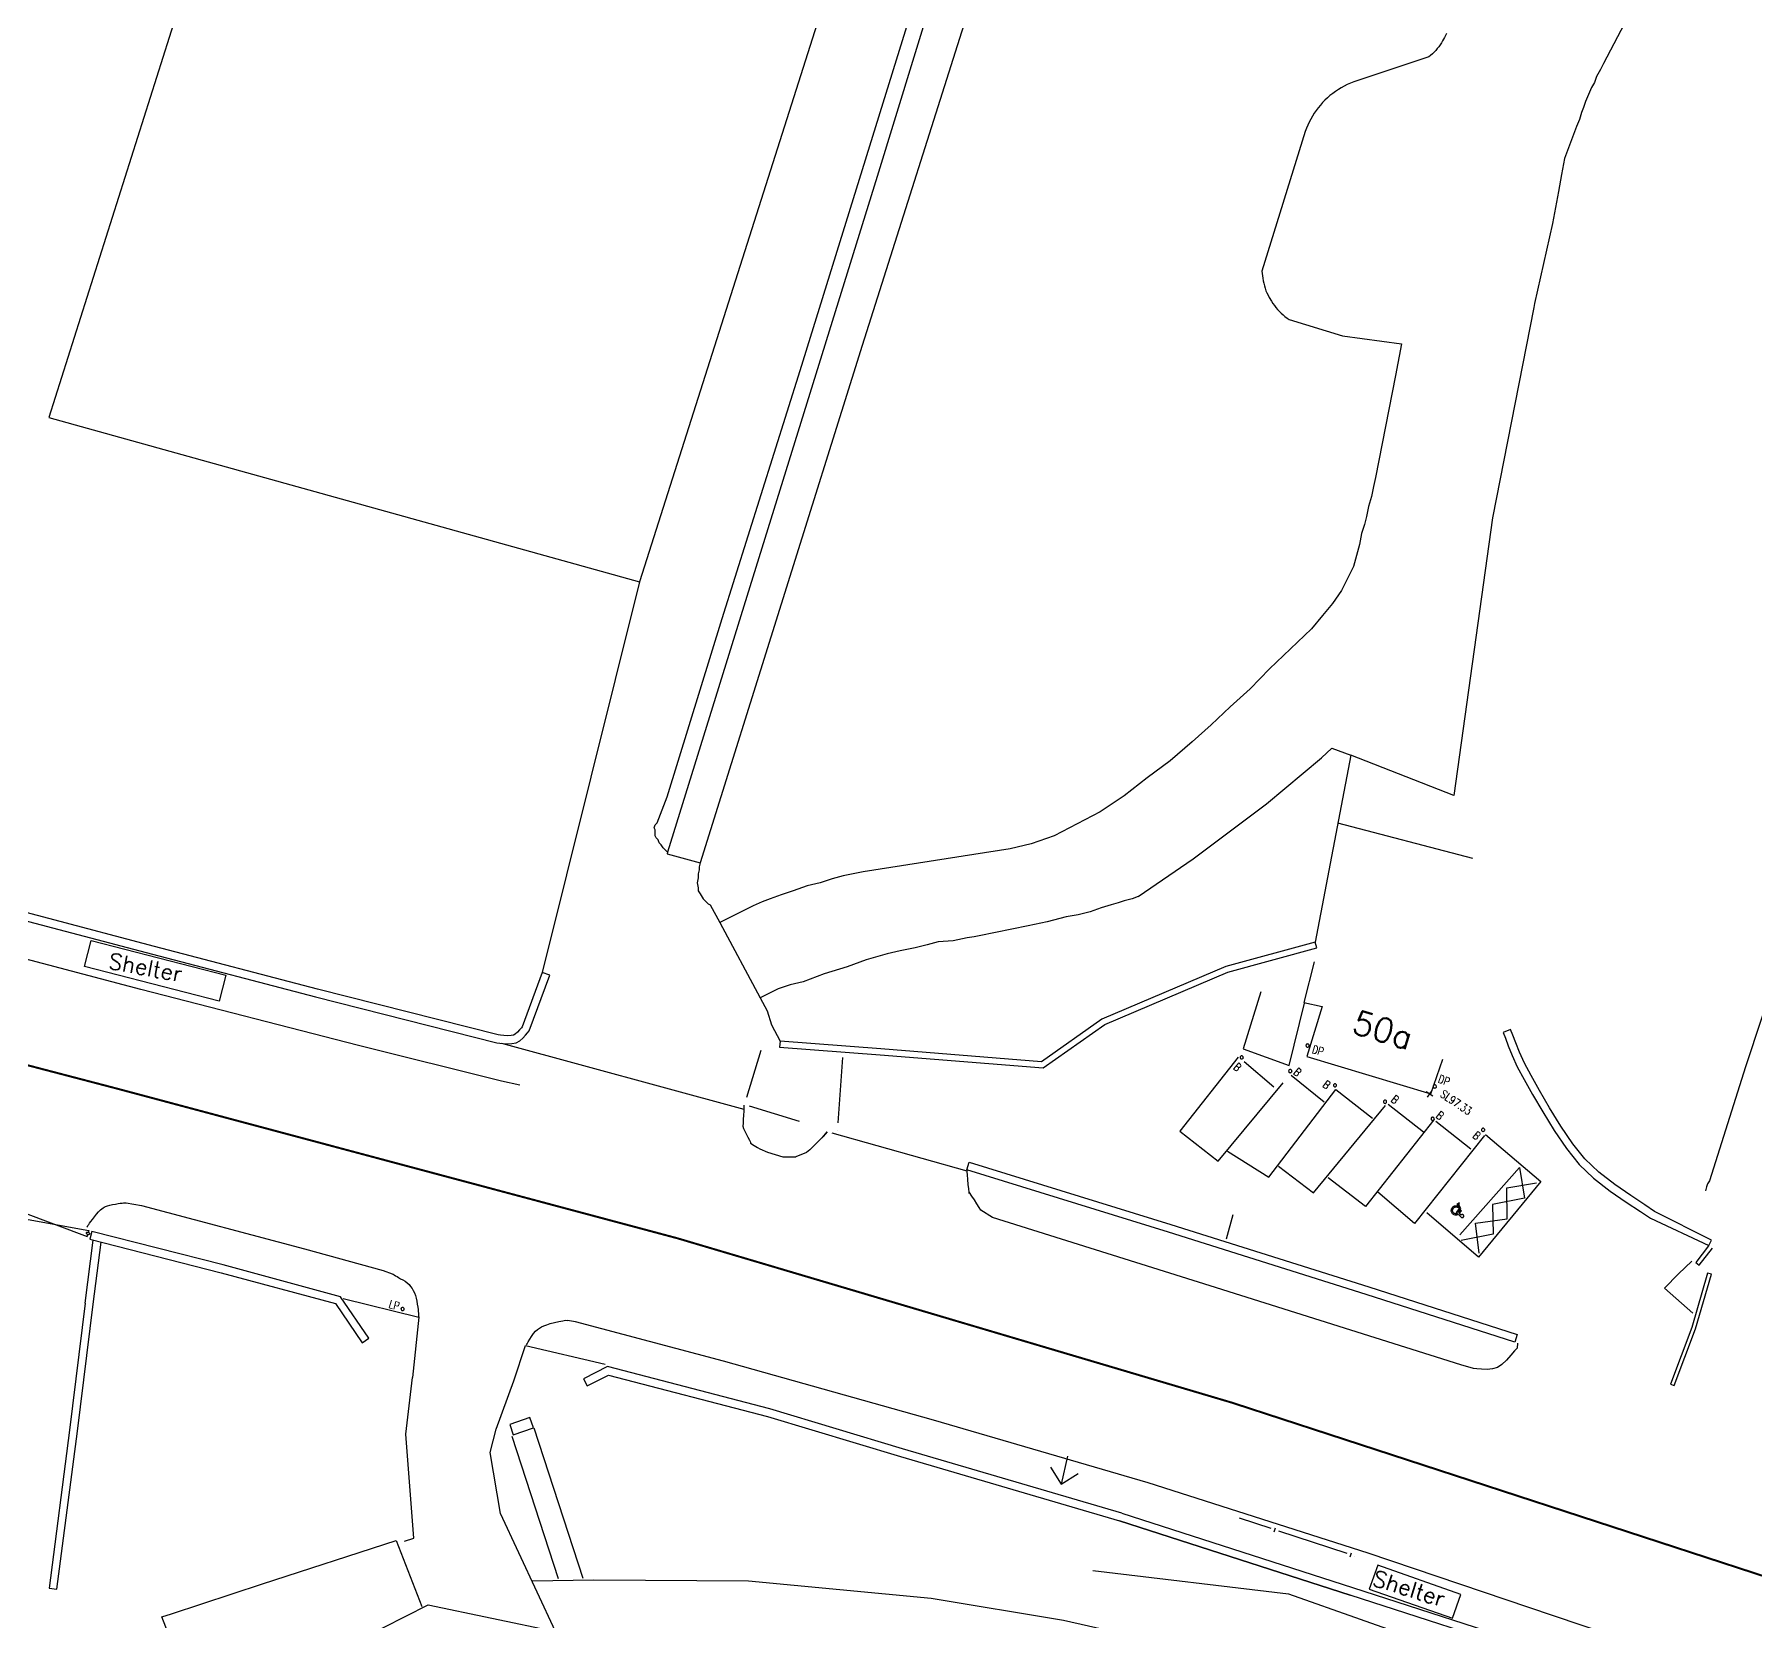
# Model space of a CAD drawing. Extents: x 427500 to 429848, y 434500 to 436505.
# Drawn here: x 428506 to 428592, y 435658.7 to 435738 of the extents above; entities that cross this region are included whole.
import ezdxf

# ---------------------------------------------------------------- set-up
doc = ezdxf.new("R2010")
doc.units = 0
doc.linetypes.add('1004', pattern=[6, 4, -2])
doc.layers.get('0').update_dxf_attribs({"color": 222})
for name, color, linetype in [('LPTIP_Ex_Base', 8, 'Continuous'), ('PRO-MARKINGS', 7, 'Continuous'), ('PROPOSED', 1, 'Continuous')]:
    doc.layers.add(name, color=color, linetype=linetype)
doc.styles.add('MtXpl_Romans', font='romans__.ttf')
doc.styles.get("Standard").update_dxf_attribs({"font": 'romans.shx'})

# ---------------------------------------------------------------- blocks, each defined once
blk = doc.blocks.new('MH_LINE')
at = {"color": 0, "linetype": 'ByBlock', "flags": 128}
blk.add_lwpolyline([(-0.5, 0), (0.5, 0)], dxfattribs=at)
blk = doc.blocks.new('FENCE_UP')
at = {"color": 0, "linetype": 'ByBlock', "flags": 128}
blk.add_lwpolyline([(0, 0.5), (0, -0.5)], dxfattribs=at)
blk = doc.blocks.new('GATE')
at = {"color": 0, "linetype": 'ByBlock', "flags": 128}
for points in [[(-0.450902, 0), (-0.451904, 0.007014), (-0.455912, 0.014028), (-0.460922, 0.019038), (-0.467936, 0.023046), (-0.475952, 0.024048), (-0.482966, 0.023046), (-0.48998, 0.019038), (-0.49499, 0.014028), (-0.498998, 0.007014), (-0.5, 0), (-0.498998, -0.007014), (-0.49499, -0.014028), (-0.48998, -0.019038), (-0.482966, -0.023046), (-0.475952, -0.024048), (-0.467936, -0.023046), (-0.460922, -0.019038), (-0.455912, -0.014028), (-0.451904, -0.007014)], [(-0.475952, 0.024048), (-0.475952, 0.078156), (0.475952, -0.078156), (0.475952, -0.024048)], [(-0.475952, -0.024048), (-0.475952, -0.078156), (0.475952, 0.078156), (0.475952, 0.024048)], [(-0.450902, 0), (-0.451904, -0.007014)], [(0.5, 0), (0.498998, 0.007014), (0.49499, 0.014028), (0.48998, 0.019038), (0.482966, 0.023046), (0.475952, 0.024048), (0.467936, 0.023046), (0.460922, 0.019038), (0.455912, 0.014028), (0.451904, 0.007014), (0.450902, 0), (0.451904, -0.007014), (0.455912, -0.014028), (0.460922, -0.019038), (0.467936, -0.023046), (0.475952, -0.024048), (0.482966, -0.023046), (0.48998, -0.019038), (0.49499, -0.014028), (0.498998, -0.007014)], [(0.5, 0), (0.498998, -0.007014)]]:
    blk.add_lwpolyline(points, dxfattribs=at)
blk = doc.blocks.new('CIRCL')
at = {"color": 0, "linetype": 'ByBlock', "flags": 128}
for points in [[(0.5, 0), (0.475, 0.154), (0.404, 0.293), (0.293, 0.404), (0.154, 0.475), (0, 0.5), (-0.154, 0.475), (-0.293, 0.404), (-0.404, 0.293), (-0.475, 0.154), (-0.5, 0), (-0.475, -0.154), (-0.404, -0.293), (-0.293, -0.404), (-0.154, -0.475), (0, -0.5), (0.154, -0.475), (0.293, -0.404), (0.404, -0.293), (0.475, -0.154)], [(0.5, 0), (0.475, -0.154)]]:
    blk.add_lwpolyline(points, dxfattribs=at)
blk = doc.blocks.new('MH-DIS')
at = {"color": 0, "linetype": 'ByBlock', "flags": 128}
for points in [[(0.134076, 0.124879), (-0.136012, 0.107454)], [(-0.136012, 0.107454), (-0.130203, 0.021297)], [(-0.130203, 0.021297), (0.129235, 0.037754)], [(0.015973, 0.407551), (0.012101, 0.392062)], [(0.012101, 0.392062), (0.012101, 0.375605)], [(0.012101, 0.375605), (0.014037, 0.361084)], [(0.014037, 0.361084), (0.019845, 0.345595)], [(0.022749, 0.422072), (0.015973, 0.407551)], [(0.019845, 0.345595), (0.02759, 0.332043)], [(0.031462, 0.436592), (0.022749, 0.422072)], [(0.02759, 0.332043), (0.039206, 0.319458)], [(0.043078, 0.448209), (0.031462, 0.436592)], [(0.039206, 0.319458), (0.051791, 0.307841)], [(0.057599, 0.459826), (0.043078, 0.448209)], [(0.051791, 0.307841), (0.06728, 0.299129)], [(0.073088, 0.468538), (0.057599, 0.459826)], [(0.06728, 0.299129), (0.083737, 0.292352)], [(0.090513, 0.476283), (0.073088, 0.468538)], [(0.083737, 0.292352), (0.10213, 0.286544)], [(0.108906, 0.481123), (0.090513, 0.476283)], [(0.10213, 0.286544), (0.121491, 0.284608)], [(0.128267, 0.483059), (0.108906, 0.481123)], [(0.121491, 0.284608), (0.140852, 0.284608)], [(0.129235, 0.037754), (0.127299, -0.001936)], [(0.14666, 0.483059), (0.128267, 0.483059)], [(0.143756, 0.284608), (0.134076, 0.124879)], [(0.140852, 0.284608), (0.143756, 0.284608)], [(0.166021, 0.481123), (0.14666, 0.483059)], [(0.184414, 0.476283), (0.166021, 0.481123)], [(0.200871, 0.468538), (0.184414, 0.476283)], [(0.21636, 0.459826), (0.200871, 0.468538)], [(0.229913, 0.448209), (0.21636, 0.459826)], [(0.228945, -0.082285), (0.255082, 0.372701)], [(0.240561, 0.435624), (0.229913, 0.448209)], [(0.248306, 0.422072), (0.240561, 0.435624)], [(0.254114, 0.406583), (0.248306, 0.422072)], [(0.25605, 0.391094), (0.254114, 0.406583)], [(0.255082, 0.371733), (0.25605, 0.375605)], [(0.25605, 0.375605), (0.25605, 0.391094)], [(0.266699, 0.101646), (0.273475, 0)], [(0.266699, 0.100678), (0.28122, 0.096805)], [(0.273475, 0.000968), (0.297677, -0.013553)], [(0.28122, 0.096805), (0.331559, 0.075508)], [(0.331559, 0.075508), (0.378025, 0.047435)], [(0.378025, 0.047435), (0.417715, 0.013553)], [(0.417715, 0.013553), (0.450629, -0.024201)], [(-0.470958, -0.286544), (-0.5, -0.347531)], [(-0.5, -0.347531), (-0.300581, -0.403679)], [(-0.372217, -0.314618), (-0.470958, -0.286544)], [(-0.24153, -0.025169), (-0.372217, -0.314618)], [(-0.300581, -0.403679), (-0.166021, -0.106486)], [(0.127299, -0.001936), (-0.24153, -0.025169)], [(-0.219264, -0.292352), (-0.156341, -0.152953)], [(-0.217328, -0.297193), (-0.219264, -0.291384)], [(-0.192159, -0.338819), (-0.217328, -0.297193)], [(-0.159245, -0.377541), (-0.192159, -0.338819)], [(-0.166021, -0.106486), (0.228945, -0.082285)], [(-0.159245, -0.199419), (-0.158277, -0.164569)], [(-0.153437, -0.234269), (-0.159245, -0.199419)], [(-0.119555, -0.410455), (-0.159245, -0.377541)], [(-0.158277, -0.164569), (-0.154405, -0.14908)], [(-0.156341, -0.152953), (-0.154405, -0.14908)], [(-0.14182, -0.267183), (-0.153437, -0.234269)], [(-0.122459, -0.298161), (-0.14182, -0.267183)], [(-0.099226, -0.327202), (-0.122459, -0.298161)], [(-0.074056, -0.439497), (-0.119555, -0.410455)], [(-0.069216, -0.351404), (-0.099226, -0.327202)], [(-0.021781, -0.460794), (-0.074056, -0.439497)], [(-0.035334, -0.372701), (-0.069216, -0.351404)], [(0.00242, -0.38819), (-0.035334, -0.372701)], [(0.03243, -0.475315), (-0.021781, -0.460794)], [(0.043078, -0.398838), (0.00242, -0.38819)], [(0.089545, -0.483059), (0.03243, -0.475315)], [(0.084705, -0.404647), (0.043078, -0.398838)], [(0.128267, -0.404647), (0.084705, -0.404647)], [(0.147628, -0.483059), (0.089545, -0.483059)], [(0.170862, -0.398838), (0.128267, -0.404647)], [(0.205712, -0.475315), (0.147628, -0.483059)], [(0.21152, -0.38819), (0.170862, -0.398838)], [(0.260891, -0.460794), (0.205712, -0.475315)], [(0.250242, -0.372701), (0.21152, -0.38819)], [(0.28606, -0.352372), (0.250242, -0.372701)], [(0.314134, -0.439497), (0.260891, -0.460794)], [(0.317038, -0.327202), (0.28606, -0.352372)], [(0.297677, -0.013553), (0.327686, -0.037754)], [(0.361568, -0.412391), (0.314134, -0.439497)], [(0.343175, -0.299129), (0.317038, -0.327202)], [(0.327686, -0.037754), (0.35092, -0.066796)], [(0.363504, -0.268151), (0.343175, -0.299129)], [(0.35092, -0.066796), (0.369313, -0.097773)], [(0.404163, -0.378509), (0.361568, -0.412391)], [(0.378025, -0.235237), (0.363504, -0.268151)], [(0.369313, -0.097773), (0.381897, -0.130687)], [(0.38577, -0.200387), (0.378025, -0.235237)], [(0.381897, -0.130687), (0.387706, -0.165537)], [(0.387706, -0.165537), (0.38577, -0.200387)], [(0.439981, -0.340755), (0.404163, -0.378509)], [(0.468054, -0.298161), (0.439981, -0.340755)], [(0.450629, -0.024201), (0.475799, -0.066796)], [(0.487415, -0.252662), (0.468054, -0.298161)], [(0.475799, -0.066796), (0.492256, -0.112294)], [(0.498064, -0.206196), (0.487415, -0.252662)], [(0.492256, -0.112294), (0.5, -0.158761)], [(0.5, -0.158761), (0.498064, -0.206196)]]:
    blk.add_lwpolyline(points, dxfattribs=at)
at = {"color": 0}
blk.add_point((0.191191, 0.473379), dxfattribs=at)
blk = doc.blocks.new('SPOT')
at = {"color": 0, "linetype": 'ByBlock', "flags": 128}
for points in [[(-0.5, 0), (0.5, 0)], [(0, 0.5), (0, -0.5)]]:
    blk.add_lwpolyline(points, dxfattribs=at)

msp = doc.modelspace()

# ---------------------------------------------------------------- linework, layer by layer
at = {"layer": 'LPTIP_Ex_Base', "color": 251, "true_color": 0x636466}
for p, q in [((428556.83, 435759.38), (428548.1, 435730.95)), ((428517.22, 435752.1), (428506.7, 435718.9)), ((428544.25, 435721.25), (428550.3, 435740.75)), ((428553.22, 435741), (428547.35, 435722.5)), ((428586.6, 435740.78), (428584.4, 435736.6)), ((428545.1, 435738.6), (428536.23, 435710.69)), ((428576.36, 435737.73), (428576.3, 435737.63)), ((428576.45, 435737.89), (428576.36, 435737.73)), ((428576.5, 435738), (428576.45, 435737.89)), ((428576.55, 435738.1), (428576.5, 435738)), ((428575.67, 435736.93), (428571.93, 435735.68)), ((428575.76, 435737), (428575.67, 435736.93)), ((428575.85, 435737.08), (428575.76, 435737)), ((428575.93, 435737.17), (428575.85, 435737.08)), ((428576.02, 435737.25), (428575.93, 435737.17)), ((428576.09, 435737.34), (428576.02, 435737.25)), ((428576.17, 435737.43), (428576.09, 435737.34)), ((428576.24, 435737.53), (428576.17, 435737.43)), ((428576.3, 435737.63), (428576.24, 435737.53)), ((428584.25, 435736.3), (428584.05, 435735.95)), ((428584.4, 435736.6), (428584.25, 435736.3)), ((428571, 435735.2), (428570.87, 435735.1)), ((428571.15, 435735.29), (428571, 435735.2)), ((428571.29, 435735.38), (428571.15, 435735.29)), ((428571.44, 435735.46), (428571.29, 435735.38)), ((428571.59, 435735.54), (428571.44, 435735.46)), ((428571.75, 435735.61), (428571.59, 435735.54)), ((428571.93, 435735.68), (428571.75, 435735.61)), ((428583.8, 435735.4), (428583.65, 435735.05)), ((428583.95, 435735.65), (428583.8, 435735.4)), ((428584.05, 435735.95), (428583.95, 435735.65)), ((428570.14, 435734.38), (428570.04, 435734.25)), ((428570.25, 435734.51), (428570.14, 435734.38)), ((428570.36, 435734.64), (428570.25, 435734.51)), ((428570.48, 435734.76), (428570.36, 435734.64)), ((428570.61, 435734.88), (428570.48, 435734.76)), ((428570.73, 435734.99), (428570.61, 435734.88)), ((428570.87, 435735.1), (428570.73, 435734.99)), ((428583.4, 435734.4), (428583.3, 435734.15)), ((428583.5, 435734.7), (428583.4, 435734.4)), ((428583.65, 435735.05), (428583.5, 435734.7)), ((428569.62, 435733.52), (428569.55, 435733.36)), ((428569.69, 435733.67), (428569.62, 435733.52)), ((428569.77, 435733.82), (428569.69, 435733.67)), ((428569.85, 435733.97), (428569.77, 435733.82)), ((428569.94, 435734.11), (428569.85, 435733.97)), ((428570.04, 435734.25), (428569.94, 435734.11)), ((428583.05, 435733.45), (428582.45, 435731.85)), ((428583.2, 435733.8), (428583.05, 435733.45)), ((428583.3, 435734.15), (428583.2, 435733.8)), ((428569.49, 435733.2), (428567.33, 435726.22)), ((428569.55, 435733.36), (428569.49, 435733.2)), ((428582.45, 435731.85), (428582.3, 435731.05)), ((428548.1, 435730.95), (428537.62, 435697.18)), ((428582.3, 435731.05), (428582.15, 435730.2)), ((428582.15, 435730.2), (428581.85, 435728.6)), ((428581.85, 435728.6), (428580.95, 435724.6)), ((428567.33, 435726.22), (428567.35, 435725.99)), ((428567.35, 435725.99), (428567.37, 435725.86)), ((428567.37, 435725.86), (428567.39, 435725.73)), ((428567.39, 435725.73), (428567.42, 435725.61)), ((428567.42, 435725.61), (428567.45, 435725.49)), ((428567.45, 435725.49), (428567.49, 435725.36)), ((428567.49, 435725.36), (428567.53, 435725.24)), ((428567.53, 435725.24), (428567.58, 435725.13)), ((428567.58, 435725.13), (428567.64, 435725.01)), ((428567.64, 435725.01), (428567.69, 435724.9)), ((428567.69, 435724.9), (428567.8, 435724.71)), ((428567.8, 435724.71), (428567.87, 435724.6)), ((428567.87, 435724.6), (428567.95, 435724.5)), ((428567.95, 435724.5), (428568.03, 435724.4)), ((428568.03, 435724.4), (428568.11, 435724.3)), ((428568.11, 435724.3), (428568.2, 435724.21)), ((428568.2, 435724.21), (428568.29, 435724.12)), ((428568.29, 435724.12), (428568.39, 435724.03)), ((428568.39, 435724.03), (428568.48, 435723.95)), ((428568.48, 435723.95), (428568.59, 435723.87)), ((428580.91, 435724.41), (428578.86, 435713.89)), ((428580.95, 435724.6), (428580.91, 435724.41)), ((428568.59, 435723.87), (428568.69, 435723.8)), ((428568.69, 435723.8), (428571.35, 435722.99)), ((428547.35, 435722.5), (428539.25, 435696.65)), ((428571.35, 435722.99), (428574.3, 435722.58)), ((428574.3, 435722.58), (428574, 435721)), ((428540.35, 435708.85), (428544.25, 435721.25)), ((428574, 435721), (428573, 435715.9)), ((428506.7, 435718.9), (428536.23, 435710.69)), ((428572.9, 435715.45), (428572.8, 435714.95)), ((428573, 435715.9), (428572.9, 435715.45)), ((428572.8, 435714.95), (428572.65, 435714.45)), ((428572.55, 435713.95), (428572.45, 435713.55)), ((428572.65, 435714.45), (428572.55, 435713.95)), ((428578.86, 435713.89), (428576.92, 435700.02)), ((428572.3, 435713.1), (428572.2, 435712.55)), ((428572.45, 435713.55), (428572.3, 435713.1)), ((428572.2, 435712.55), (428571.9, 435711.45)), ((428571.9, 435711.45), (428571.3, 435710.25)), ((428536.23, 435710.69), (428531.365, 435691.172)), ((428571.3, 435710.25), (428570.85, 435709.6)), ((428570.85, 435709.6), (428570.35, 435709)), ((428537.6, 435699.95), (428540.35, 435708.85)), ((428570.35, 435709), (428569.8, 435708.35)), ((428569.8, 435708.35), (428567.7, 435706.35)), ((428567.7, 435706.35), (428566.75, 435705.35)), ((428566.75, 435705.35), (428565.75, 435704.45)), ((428565.75, 435704.45), (428564.8, 435703.55)), ((428564.8, 435703.55), (428563.85, 435702.7)), ((428563.85, 435702.7), (428562.75, 435701.75)), ((428562.75, 435701.75), (428561.6, 435700.9)), ((428567.55, 435699.6), (428570.3, 435701.9)), ((428571.78, 435702.03), (428569.997, 435692.682)), ((428570.3, 435701.9), (428570.82, 435702.38)), ((428570.82, 435702.38), (428571.78, 435702.03)), ((428576.92, 435700.02), (428571.78, 435702.03)), ((428596.75, 435702.4), (428591.5, 435686.45)), ((428561.6, 435700.9), (428560.45, 435700)), ((428537.1, 435698.65), (428537.6, 435699.95)), ((428560.45, 435700), (428559.25, 435699.2)), ((428559.25, 435699.2), (428556.95, 435698)), ((428563.9, 435696.85), (428567.55, 435699.6)), ((428536.95, 435698.4), (428537, 435698.55)), ((428537, 435698.3), (428536.95, 435698.4)), ((428537, 435698.55), (428537.1, 435698.65)), ((428537, 435698), (428537, 435698.3)), ((428577.87, 435696.86), (428571.131, 435698.626)), ((428537.05, 435697.9), (428537, 435698)), ((428537.15, 435697.8), (428537.05, 435697.9)), ((428537.2, 435697.65), (428537.15, 435697.8)), ((428537.3, 435697.55), (428537.2, 435697.65)), ((428537.4, 435697.4), (428537.3, 435697.55)), ((428537.62, 435697.18), (428537.4, 435697.4)), ((428554.75, 435697.35), (428552.94, 435697.06)), ((428555.8, 435697.6), (428554.75, 435697.35)), ((428556.95, 435698), (428555.8, 435697.6)), ((428537.62, 435697.18), (428537.6, 435697.1)), ((428537.6, 435697.1), (428539.25, 435696.65)), ((428539.25, 435696.65), (428539.2, 435696.45)), ((428539.2, 435696.45), (428539.2, 435696.3)), ((428552.94, 435697.06), (428547.4, 435696.2)), ((428561.14, 435694.97), (428563.9, 435696.85)), ((428539.15, 435695.9), (428539.1, 435695.65)), ((428539.1, 435695.65), (428539.15, 435695.4)), ((428539.2, 435696.3), (428539.15, 435696.1)), ((428539.15, 435696.1), (428539.15, 435695.9)), ((428545.25, 435695.65), (428544.6, 435695.5)), ((428545.85, 435695.85), (428545.25, 435695.65)), ((428546.4, 435696), (428545.85, 435695.85)), ((428547.4, 435696.2), (428546.4, 435696)), ((428539.15, 435695.4), (428539.15, 435695.25)), ((428539.15, 435695.25), (428539.25, 435695.1)), ((428539.25, 435695.1), (428539.4, 435694.85)), ((428539.4, 435694.85), (428539.65, 435694.6)), ((428542.75, 435694.85), (428542.35, 435694.7)), ((428543.3, 435695.05), (428542.75, 435694.85)), ((428543.9, 435695.25), (428543.3, 435695.05)), ((428544.6, 435695.5), (428543.9, 435695.25)), ((428560.45, 435694.75), (428560.15, 435694.65)), ((428560.85, 435694.85), (428560.45, 435694.75)), ((428561.14, 435694.97), (428560.85, 435694.85)), ((428539.65, 435694.6), (428539.75, 435694.55)), ((428539.75, 435694.55), (428540.23, 435693.66)), ((428541.9, 435694.5), (428540.23, 435693.66)), ((428542.35, 435694.7), (428541.9, 435694.5)), ((428557.55, 435693.95), (428556.6, 435693.7)), ((428558.15, 435694.05), (428557.55, 435693.95)), ((428558.75, 435694.2), (428558.15, 435694.05)), ((428559.3, 435694.4), (428558.75, 435694.2)), ((428559.8, 435694.55), (428559.3, 435694.4)), ((428560.15, 435694.65), (428559.8, 435694.55)), ((428540.23, 435693.66), (428542.25, 435689.9)), ((428553.2, 435693), (428552.95, 435692.95)), ((428555.65, 435693.5), (428553.2, 435693)), ((428556.6, 435693.7), (428555.65, 435693.5)), ((428549.25, 435692.25), (428548.6, 435692.1)), ((428550, 435692.4), (428549.25, 435692.25)), ((428550.6, 435692.55), (428550, 435692.4)), ((428551.15, 435692.7), (428550.6, 435692.55)), ((428551.9, 435692.75), (428551.15, 435692.7)), ((428552.6, 435692.9), (428551.9, 435692.75)), ((428552.95, 435692.95), (428552.6, 435692.9)), ((428569.997, 435692.682), (428569.997, 435692.682)), ((428546.6, 435691.45), (428545.45, 435691.1)), ((428547.55, 435691.8), (428546.6, 435691.45)), ((428548.6, 435692.1), (428547.55, 435691.8)), ((428543.75, 435690.55), (428543.15, 435690.35)), ((428544.4, 435690.7), (428543.75, 435690.55)), ((428545.45, 435691.1), (428544.4, 435690.7)), ((428543.15, 435690.35), (428542.25, 435689.9)), ((428542.25, 435689.9), (428542.6, 435689.25)), ((428542.6, 435689.25), (428542.82, 435688.55)), ((428542.82, 435688.55), (428543.249, 435687.736)), ((428591.5, 435686.45), (428589.7, 435680.75)), ((428589.55, 435680.45), (428589.5, 435680.25)), ((428589.6, 435680.6), (428589.55, 435680.45)), ((428589.7, 435680.75), (428589.6, 435680.6))]:
    msp.add_line(p, q, dxfattribs=at)
at = {"layer": 'LPTIP_Ex_Base', "color": 251, "true_color": 0x636466, "flags": 128}
for points in [[(428530.249, 435685.527), (428529.328, 435685.736), (428522.173, 435687.509), (428511.299, 435690.317), (428500.33, 435693.219), (428490.2, 435695.943), (428479.727, 435698.876), (428473.793, 435700.679), (428472.925, 435701.064), (428471.734, 435705.746)], [(428474.191, 435702.453), (428477.038, 435701.45), (428487.275, 435698.655), (428501.305, 435694.871), (428511.877, 435692.08), (428520.03, 435689.951), (428529.095, 435687.646), (428529.24, 435687.635), (428529.418, 435687.618), (428529.629, 435687.605), (428529.849, 435687.61), (428530.062, 435687.653), (428530.247, 435687.756), (428530.401, 435687.891), (428530.526, 435688.029), (428530.622, 435688.144), (428530.714, 435688.247), (428531.74, 435691.034), (428531.365, 435691.172)], [(428531.365, 435691.172), (428530.366, 435688.457), (428530.319, 435688.406), (428530.225, 435688.292), (428530.12, 435688.177), (428530.015, 435688.084), (428529.922, 435688.033), (428529.805, 435688.009), (428529.636, 435688.005), (428529.45, 435688.017), (428529.274, 435688.033), (428529.16, 435688.042), (428520.13, 435690.339), (428511.979, 435692.467), (428501.408, 435695.257), (428487.38, 435699.041), (428477.158, 435701.832), (428474.324, 435702.83)], [(428569.938, 435691.703), (428569.423, 435689.669), (428570.337, 435689.465), (428569.57, 435686.972), (428575.766, 435685.1), (428576.365, 435686.841)], [(428567.27, 435690.207), (428566.387, 435687.353), (428568.689, 435686.521), (428569.459, 435689.633)], [(428542.281, 435687.273), (428541.577, 435684.926)], [(428546.147, 435683.654), (428546.377, 435686.924)], [(428566.142, 435686.93), (428563.228, 435683.228), (428565.139, 435681.737), (428568.389, 435685.644)], [(428567.925, 435685.433), (428566.445, 435686.693)], [(428565.604, 435682.239), (428567.678, 435680.939), (428571.025, 435685.324), (428572.858, 435683.884)], [(428568.791, 435686.029), (428570.448, 435684.704)], [(428541.432, 435684.536), (428541.434, 435684.525), (428541.437, 435684.516), (428541.439, 435684.497), (428541.44, 435684.453), (428541.438, 435684.371), (428541.432, 435684.228), (428541.421, 435684.033), (428541.41, 435683.821), (428541.4, 435683.628), (428541.395, 435683.489), (428541.416, 435683.377), (428541.471, 435683.264), (428541.549, 435683.106), (428541.635, 435682.936), (428541.713, 435682.783), (428541.766, 435682.678), (428541.778, 435682.632)], [(428544.212, 435683.726), (428541.727, 435684.493)], [(428568.151, 435681.478), (428569.899, 435680.161), (428573.511, 435684.515)], [(428573.64, 435684.585), (428575.397, 435683.206)], [(428575.915, 435683.795), (428572.505, 435679.467), (428570.647, 435680.911)], [(428576.026, 435683.742), (428577.762, 435682.357)], [(428545.595, 435683.209), (428545.41, 435682.968), (428545.404, 435682.967), (428545.357, 435682.922), (428545.247, 435682.812), (428545.085, 435682.647), (428544.906, 435682.464), (428544.742, 435682.298), (428544.577, 435682.166), (428544.032, 435681.958)], [(428545.359, 435682.903), (428545.594, 435683.21)], [(428546.119, 435683.255), (428546.119, 435683.255)], [(428578.45, 435683.012), (428574.949, 435678.621), (428573.116, 435680.184)], [(428578.502, 435683.077), (428581.274, 435680.727), (428578.159, 435676.93), (428575.57, 435679.162)], [(428541.778, 435682.632), (428541.952, 435682.522), (428542.128, 435682.417), (428542.236, 435682.355), (428542.619, 435682.185), (428543.392, 435681.953), (428544.032, 435681.958)], [(428553.283, 435679.291), (428553.204, 435679.415), (428553.088, 435679.597), (428552.959, 435679.799), (428552.84, 435679.985), (428552.715, 435680.163), (428552.7, 435680.154), (428552.699, 435680.128), (428552.695, 435680.19), (428552.676, 435680.348), (428552.653, 435680.574), (428552.63, 435680.822), (428552.611, 435681.047), (428552.6, 435681.203), (428552.6, 435681.276)], [(428577.225, 435678.053), (428580.21, 435681.422), (428580.445, 435679.892), (428578.855, 435679.57), (428578.887, 435678.084), (428577.285, 435677.765)], [(428578.181, 435677.134), (428578.007, 435678.64), (428579.582, 435678.856), (428579.567, 435680.399), (428581.059, 435680.655)], [(428508.61, 435678.431), (428508.632, 435678.466), (428508.659, 435678.513), (428508.695, 435678.571), (428508.742, 435678.64), (428508.802, 435678.721), (428508.882, 435678.824), (428508.979, 435678.948), (428509.085, 435679.079), (428509.189, 435679.2), (428509.281, 435679.296), (428509.355, 435679.362), (428509.416, 435679.409), (428509.475, 435679.444), (428509.543, 435679.473), (428509.63, 435679.503), (428509.746, 435679.535), (428509.883, 435679.565), (428510.028, 435679.591), (428510.164, 435679.613), (428510.276, 435679.631), (428510.363, 435679.643), (428510.436, 435679.65), (428510.495, 435679.653), (428510.541, 435679.655), (428510.577, 435679.657)], [(428510.577, 435679.657), (428511.33, 435679.513), (428519.482, 435677.359), (428523.417, 435676.279), (428523.869, 435676.106)], [(428577.91, 435671.372), (428577.277, 435671.558), (428564.745, 435675.499), (428553.862, 435678.927), (428553.283, 435679.291)], [(428508.528, 435674.636), (428508.926, 435677.786)], [(428508.925, 435674.586), (428509.322, 435677.681)], [(428589.655, 435677.505), (428589.013, 435676.672), (428589.181, 435676.539), (428589.852, 435677.383)], [(428588.872, 435674.145), (428587.441, 435675.396), (428588.15, 435676.108), (428588.819, 435676.74)], [(428523.869, 435676.106), (428523.909, 435676.082), (428523.964, 435676.051), (428524.03, 435676.013), (428524.105, 435675.968), (428524.187, 435675.917), (428524.281, 435675.861), (428524.39, 435675.799), (428524.504, 435675.731), (428524.612, 435675.655), (428524.707, 435675.57), (428524.786, 435675.477), (428524.856, 435675.375), (428524.919, 435675.265), (428524.974, 435675.149), (428525.022, 435675.027), (428525.062, 435674.891), (428525.093, 435674.741), (428525.118, 435674.589), (428525.137, 435674.446), (428525.155, 435674.324), (428525.168, 435674.222), (428525.176, 435674.133), (428525.181, 435674.058), (428525.184, 435673.997), (428525.187, 435673.952)], [(428508.528, 435674.636), (428507.74, 435668.295), (428506.716, 435660.398), (428507.112, 435660.347)], [(428507.112, 435660.347), (428508.137, 435668.245), (428508.925, 435674.586)], [(428521.421, 435674.878), (428525.2, 435673.946), (428524.876, 435670.92)], [(428530.573, 435672.552), (428530.604, 435672.604), (428530.66, 435672.7), (428530.736, 435672.832), (428530.825, 435672.979), (428530.923, 435673.121), (428531.022, 435673.237), (428531.12, 435673.323), (428531.22, 435673.395), (428531.328, 435673.456), (428531.448, 435673.51), (428531.587, 435673.564), (428531.765, 435673.619), (428531.977, 435673.672), (428532.194, 435673.72), (428532.385, 435673.758), (428532.521, 435673.785), (428532.624, 435673.776)], [(428611.719, 435648.424), (428610.996, 435648.757), (428601.737, 435652.196), (428592.836, 435655.328), (428581.857, 435659.033), (428572.641, 435662.142), (428561.647, 435665.665), (428550.922, 435668.799), (428540.427, 435671.732), (428533.032, 435673.713), (428532.624, 435673.776)], [(428529.947, 435670.752), (428530.524, 435672.53), (428534.501, 435671.585)], [(428580.101, 435672.648), (428580.082, 435672.395), (428579.952, 435672.249), (428579.769, 435672.032), (428579.552, 435671.791), (428579.321, 435671.572), (428579.095, 435671.421), (428578.851, 435671.351), (428578.578, 435671.332), (428578.308, 435671.343), (428578.075, 435671.364), (428577.91, 435671.372)], [(428512.839, 435652.981), (428520.08, 435656.73), (428525.662, 435659.56), (428532.025, 435658.232), (428529.276, 435664.131), (428528.766, 435667.182), (428529.055, 435668.345), (428529.947, 435670.752)], [(428524.486, 435662.737), (428524.941, 435662.897), (428524.542, 435668.085), (428524.876, 435670.92)], [(428560.324, 435664.141), (428549.375, 435667.363), (428542.73, 435669.364), (428534.628, 435671.466), (428533.421, 435670.864), (428533.6, 435670.506)], [(428533.6, 435670.506), (428534.672, 435671.042), (428542.622, 435668.979), (428549.261, 435666.98), (428560.206, 435663.759)], [(428533.41, 435660.874), (428530.951, 435668.389)], [(428529.85, 435667.985), (428532.162, 435660.88)], [(428560.206, 435663.759), (428571.739, 435660.048), (428560.206, 435663.759)], [(428560.324, 435664.141), (428571.862, 435660.429), (428581.34, 435657.366), (428592.172, 435653.656), (428600.935, 435650.401), (428603.831, 435649.442), (428603.706, 435649.063), (428600.802, 435650.023), (428592.038, 435653.279), (428581.213, 435656.986), (428571.739, 435660.048)], [(428567.788, 435663.373), (428566.201, 435663.897)], [(428571.587, 435662.121), (428568.168, 435663.248)], [(428512.78, 435657.838), (428512.351, 435658.961), (428512.839, 435659.12), (428517.38, 435660.604), (428524.062, 435662.77), (428525.339, 435659.483)], [(428558.875, 435661.27), (428568.652, 435660.11), (428575.828, 435657.576), (428576.289, 435657.408), (428582.135, 435655.459), (428582.579, 435655.316), (428589.902, 435652.864), (428590.357, 435652.7), (428592.813, 435651.856)], [(428571.967, 435661.996), (428571.967, 435661.996)], [(428602.622, 435636.594), (428602.149, 435639.246), (428598.349, 435644.794), (428595.416, 435647.279), (428591.396, 435649.453), (428583.896, 435651.825), (428574.622, 435654.546), (428566.896, 435656.634), (428557.408, 435658.784), (428550.804, 435659.879), (428541.669, 435660.742), (428533.94, 435660.796), (428530.866, 435660.739)]]:
    msp.add_lwpolyline(points, dxfattribs=at)
for points in [[(428508.485, 435691.46), (428508.82, 435692.767), (428515.547, 435691.038), (428515.212, 435689.732)], [(428569.997, 435692.682), (428565.531, 435691.463), (428559.331, 435688.837), (428556.312, 435686.706), (428548.276, 435687.346), (428543.249, 435687.736), (428543.226, 435687.437), (428548.252, 435687.047), (428556.396, 435686.398), (428559.478, 435688.573), (428565.63, 435691.179), (428570.076, 435692.392)], [(428589.793, 435677.786), (428586.944, 435679.226), (428586.464, 435679.555), (428585.763, 435680.015), (428584.963, 435680.568), (428584.166, 435681.188), (428583.474, 435681.845), (428582.865, 435682.602), (428582.266, 435683.481), (428581.704, 435684.4), (428581.2, 435685.275), (428580.777, 435686.019), (428580.45, 435686.634), (428580.202, 435687.179), (428580.014, 435687.648), (428579.87, 435688.034), (428579.756, 435688.322), (428579.384, 435688.175), (428579.497, 435687.891), (428579.641, 435687.504), (428579.834, 435687.022), (428580.091, 435686.457), (428580.427, 435685.826), (428580.852, 435685.076), (428581.36, 435684.196), (428581.93, 435683.264), (428582.543, 435682.363), (428583.179, 435681.573), (428583.905, 435680.884), (428584.727, 435680.245), (428585.54, 435679.683), (428586.241, 435679.223), (428586.742, 435678.879), (428589.662, 435677.516)], [(428579.969, 435672.694), (428572.543, 435675.068), (428562.665, 435678.185), (428552.576, 435681.306), (428552.694, 435681.688), (428562.785, 435678.567), (428572.664, 435675.45), (428580.091, 435673.075)], [(428508.758, 435677.833), (428515.315, 435676.16), (428521.034, 435674.615), (428522.369, 435672.661), (428522.7, 435672.887), (428521.281, 435674.962), (428515.417, 435676.547), (428508.857, 435678.221)], [(428587.937, 435670.52), (428589.004, 435673.352), (428589.793, 435676.09), (428589.601, 435676.145), (428588.814, 435673.415), (428587.75, 435670.59)], [(428530.748, 435668.918), (428529.743, 435668.581), (428529.915, 435668.066), (428530.921, 435668.403)], [(428573.117, 435661.543), (428572.697, 435660.346), (428576.849, 435658.889), (428577.269, 435660.086)]]:
    msp.add_lwpolyline(points, close=True, dxfattribs=at)
at = {"layer": 'LPTIP_Ex_Base', "color": 251, "true_color": 0x636466}
for points in [[(428556.769, 435666.447), (428557.3, 435665.6), (428558.147, 435666.131)], [(428557.617, 435666.984), (428557.3, 435665.6)]]:
    msp.add_lwpolyline(points, dxfattribs=at)
at = {"layer": 'PRO-MARKINGS', "linetype": '1004', "const_width": 0.1, "flags": 128}
msp.add_lwpolyline([(428259.507, 435773.857, -0.011829), (428271.172, 435771.553, -0.037842), (428303.74, 435761.563), (428326.38, 435753.617), (428337.833, 435749.564), (428368.811, 435738.53, -0.018787), (428415.416, 435720.479, -0.014536), (428431.731, 435712.875, 0.01516), (428441.307, 435708.426, 0.012996), (428459.887, 435700.257, 0.027086), (428492.663, 435689.924), (428510.174, 435685.346, -0.020402), (428593.319, 435660.697)], format="xyb", dxfattribs=at)
at = {"layer": 'PROPOSED', "flags": 128}
for points in [[(428529.329, 435687.626), (428541.437, 435684.334)], [(428552.6, 435681.24), (428545.854, 435683.139)]]:
    msp.add_lwpolyline(points, dxfattribs=at)

# ---------------------------------------------------------------- block references
at = {"layer": 'LPTIP_Ex_Base', "color": 251, "true_color": 0x636466}
for name, p, xscale, yscale, zscale, rotation in [('CIRCL', (428566.318, 435686.925), 0.16, 0.16, 0.16, 344.209603), ('CIRCL', (428569.609, 435687.515), 0.16, 0.16, 0.16, 342.171901), ('CIRCL', (428568.745, 435686.238), 0.16, 0.16, 0.16, 342.304958), ('CIRCL', (428570.98, 435685.525), 0.16, 0.16, 0.16, 341.802281), ('SPOT', (428575.703, 435685.105), 0.4, 0.4, 0.4, 326.010479), ('CIRCL', (428575.968, 435685.47), 0.16, 0.16, 0.16, 342.171901), ('CIRCL', (428573.483, 435684.702), 0.16, 0.16, 0.16, 340.3614889999999), ('CIRCL', (428575.863, 435683.853), 0.16, 0.16, 0.16, 347.68471), ('CIRCL', (428578.383, 435683.303), 0.16, 0.16, 0.16, 347.68471), ('GATE', (428507.008, 435678.579), 3.606243, 2, 3.606243, 344.702799), ('MH_LINE', (428565.712, 435678.452), 1.258081, 1.258081, 1.258081, 254.689064), ('CIRCL', (428524.387, 435674.347), 0.16, 0.16, 0.16, 164.965003), ('FENCE_UP', (428567.978, 435663.311), 0.2, 0.2, 0.2, 161.75458), ('FENCE_UP', (428571.777, 435662.059), 0.2, 0.2, 0.2, 161.75458)]:
    msp.add_blockref(name, p, dxfattribs=dict(at, xscale=xscale, yscale=yscale, zscale=zscale, rotation=rotation))
at = {"layer": 'LPTIP_Ex_Base', "color": 251, "true_color": 0x636466, "xscale": 0.636138, "yscale": 0.753709, "rotation": 229.37934}
msp.add_blockref('MH-DIS', (428577.179, 435679.245), dxfattribs=at)

# ---------------------------------------------------------------- texts
at = {"layer": 'LPTIP_Ex_Base', "color": 251, "true_color": 0x636466, "style": 'MtXpl_Romans'}
for s, height, rotation, p in [('Shelter', 0.8, 349.33639, (428509.642, 435691.369)), ('50a', 1.2, 342.8, (428571.757, 435688.171)), ('Shelter', 0.8, 342.64338, (428572.792, 435660.551))]:
    msp.add_text(s, height=height, rotation=rotation, dxfattribs=at).set_placement(p)
at = {"layer": 'LPTIP_Ex_Base', "color": 251, "true_color": 0x636466, "width": 0.8}
for s, rotation, p in [('DP', 343.89862, (428569.802, 435687.154)), ('B', -39.05306, (428565.873, 435686.377)), ('B', -39.2375, (428568.872, 435686.127)), ('B', -37.03028, (428570.329, 435685.484)), ('DP', -19.84695, (428576.094, 435685.686)), ('SL97.33', -33.98952, (428576.202, 435684.989)), ('B', -38.81139, (428573.751, 435684.752)), ('B', -37.875, (428575.997, 435683.946)), ('B', -39.0625, (428577.827, 435682.951)), ('LP', -15.505, (428523.667, 435674.42))]:
    msp.add_text(s, height=0.4, rotation=rotation, dxfattribs=at).set_placement(p)

doc.saveas('drawing.dxf')
